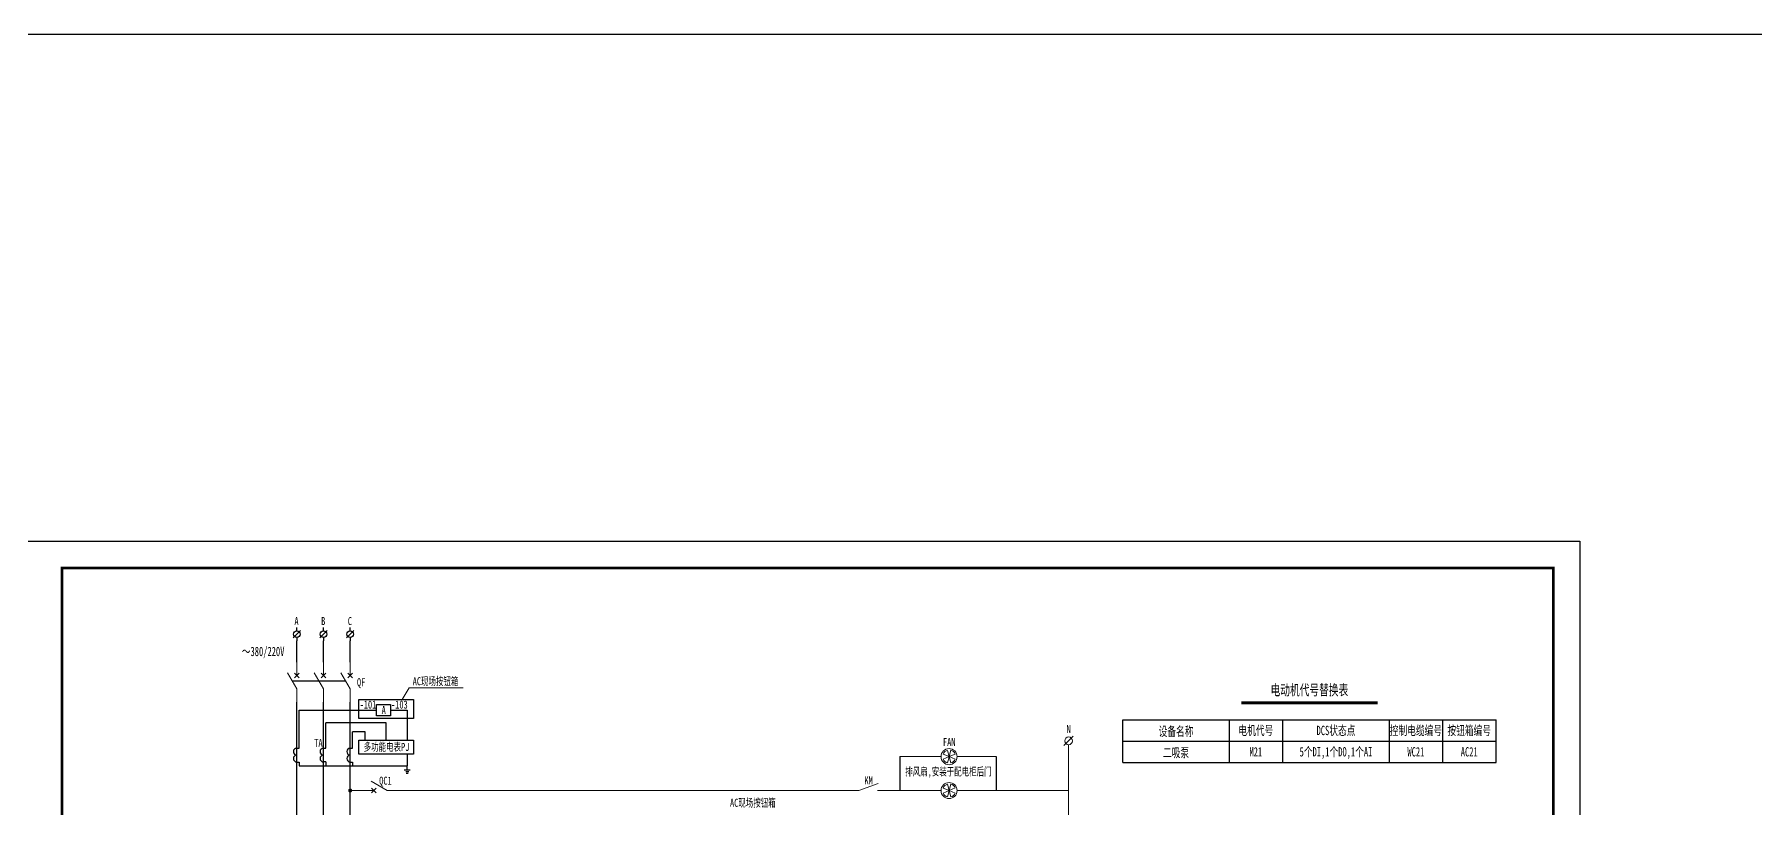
# Model space of a CAD drawing. Header units: millimetres. Extents: x -24326 to 675674, y 148048 to 606396.
# Drawn here: x 297438 to 361955, y 199024 to 228048 of the extents above; entities that cross this region are included whole.
import ezdxf
from ezdxf.enums import TextEntityAlignment as Align

# ---------------------------------------------------------------- set-up
doc = ezdxf.new("R2010")
doc.units = ezdxf.units.MM
doc.linetypes.add('常规', pattern=[20, 10, 0, 10])
for name, color, linetype, lineweight in [('1轮廓实线层', 3, 'Continuous', 5), ('_0', 7, 'Continuous', 25), ('CAXA0层', 7, 'Continuous', 25), ('MX', 3, 'Continuous', 0), ('SW', 8, 'Continuous', 20), ('TEXT', 4, 'Continuous', 0)]:
    doc.layers.add(name, color=color, linetype=linetype, lineweight=lineweight)
for name, color, linetype in [('BORDER', 7, 'Continuous'), ('动力平面导线层', 3, '常规'), ('动力平面设备层', 1, 'Continuous'), ('图框', 7, 'Continuous'), ('照明平面导线层', 3, 'Continuous'), ('照明平面设备层', 1, 'Continuous')]:
    doc.layers.add(name, color=color, linetype=linetype)
doc.styles.add('标准', font='NSimSun.ttf', dxfattribs={"width": 0.667})

# ---------------------------------------------------------------- blocks, each defined once
blk = doc.blocks.new('*U51')
at = {"layer": '1轮廓实线层'}
for p, q in [((0, 15), (0, 10)), ((0, 5), (-3.5, 11.06)), ((0, 10), (-0.88, 10.88)), ((0, 10), (-0.88, 9.12)), ((0, 10), (0.88, 10.88)), ((0, 10), (0.88, 9.12)), ((0, 5), (0, 0))]:
    blk.add_line(p, q, dxfattribs=at)
blk = doc.blocks.new('SYMB2_M_13')
for p, q in [((0, -1.25), (0, 0)), ((0, -2.5), (-1.33, -3.83)), ((0, -2.5), (1.33, -1.17)), ((0, -3.75), (0, -5))]:
    blk.add_line(p, q)
blk.add_circle((0, -2.5), 1.25)

msp = doc.modelspace()

# ---------------------------------------------------------------- linework, layer by layer
at = {"color": 2, "linetype": 'ByBlock', "lineweight": -3, "ltscale": 100}
msp.add_line((675673.6, 228047.8), (-24326.4, 228047.8), dxfattribs=at)
at = {"color": 7, "linetype": 'ByBlock', "lineweight": 20, "const_width": 75}
msp.add_lwpolyline([(309237, 199700.4, 1), (309312, 199700.4, 1)], format="xyb", close=True, dxfattribs=at)
at = {"layer": '_0', "color": 0, "linetype": 'ByBlock', "ltscale": 500}
msp.add_line((307099.5, 203811.3), (309099.5, 203811.3), dxfattribs=at)
at = {"layer": '_0', "color": 0, "linetype": 'ByBlock'}
for p, q in [((307274.5, 194522.7), (307274.5, 203008.2)), ((307361.2, 202716), (310255.4, 202716)), ((308274.5, 194522.7), (308274.5, 203008.2)), ((309274.5, 194522.7), (309274.5, 203008.2)), ((310787.1, 202716), (311414.8, 202716)), ((311414.8, 202716), (311414.8, 201584.9)), ((311414.8, 201064.7), (311414.8, 200621)), ((307361.2, 200621), (311414.8, 200621)), ((311302.3, 200471), (311527.3, 200471)), ((311360.3, 200411), (311470.7, 200411)), ((311377.9, 200350.1), (311452, 200350.1)), ((311414.8, 200471), (311414.8, 200621))]:
    msp.add_line(p, q, dxfattribs=at)
at = {"layer": '_0', "color": 0, "linetype": 'ByBlock', "lineweight": -3}
for p, q in [((307274.5, 200684.3), (307274.5, 201377.6)), ((308274.5, 200684.3), (308274.5, 201377.6)), ((309274.5, 200684.3), (309274.5, 201377.6)), ((307274.5, 201291), (307361.2, 201291)), ((307274.5, 200770), (307361.2, 200770)), ((308274.5, 201291), (308361.2, 201291)), ((308361.2, 200771), (308274.5, 200771)), ((309274.5, 201291), (309361.2, 201291)), ((309274.5, 200770), (309361.2, 200770))]:
    msp.add_line(p, q, dxfattribs=at)
for centre in [(307274.5, 201161), (307274.5, 200901), (308274.5, 201161), (308274.5, 200901), (309274.5, 201161), (309274.5, 200901)]:
    msp.add_arc(centre, 130, 89.999998, 269.999998, dxfattribs=at)
at = {"layer": 'BORDER', "linetype": 'ByBlock'}
msp.add_lwpolyline([(310255.4, 202931.4), (310787.1, 202931.4), (310787.1, 202500.5), (310255.4, 202500.5)], close=True, dxfattribs=at)
at = {"layer": 'CAXA0层', "color": 2, "linetype": 'ByBlock', "lineweight": 40}
msp.add_line((342681.7, 203014.8), (347779.9, 203014.8), dxfattribs=at)
at = {"layer": 'CAXA0层', "color": 2, "linetype": 'ByBlock', "lineweight": 0}
msp.add_line((342681.7, 202949.4), (347779.9, 202949.4), dxfattribs=at)
at = {"layer": 'MX', "color": 7, "linetype": 'ByBlock', "lineweight": 20}
msp.add_line((336029.9, 201390.6), (336376.4, 201737), dxfattribs=at)
msp.add_circle((336203.2, 201563.8), 144.4, dxfattribs=at)
at = {"layer": 'SW', "color": 7, "linetype": 'ByBlock', "lineweight": 25}
for p, q in [((338230.8, 200746.8), (338230.8, 202346.8)), ((342230.8, 200746.8), (342230.8, 202346.8)), ((344230.8, 200746.8), (344230.8, 202346.8)), ((348230.8, 200746.8), (348230.8, 202346.8)), ((350230.8, 200746.8), (350230.8, 202346.8)), ((352230.8, 200746.8), (352230.8, 202346.8))]:
    msp.add_line(p, q, dxfattribs=at)
at = {"layer": '动力平面导线层', "color": 0}
for p, q in [((307361.2, 201291), (307361.2, 202716)), ((310625.5, 202237.4), (308361.2, 202237.4)), ((308361.2, 201291), (308361.2, 202237.4)), ((310625.5, 201584.9), (310625.5, 202237.4)), ((338230.8, 202346.8), (352230.8, 202346.8)), ((309836.3, 201902.4), (309361.2, 201902.4)), ((309361.2, 201291), (309361.2, 201902.4)), ((309836.3, 201584.9), (309836.3, 201902.4)), ((338230.8, 201546.8), (352230.8, 201546.8)), ((307361.2, 200770), (307361.2, 200621)), ((308361.2, 200771), (308361.2, 200622)), ((309361.2, 200770), (309361.2, 200621)), ((338230.8, 200746.8), (352230.8, 200746.8))]:
    msp.add_line(p, q, dxfattribs=at)
at = {"layer": '动力平面导线层', "color": 6, "linetype": 'ByBlock'}
msp.add_lwpolyline([(309597.6, 203119.6), (311653.5, 203119.6), (311653.5, 202398.6), (309597.6, 202398.6)], close=True, dxfattribs=at)
at = {"layer": '动力平面导线层', "color": 0}
msp.add_lwpolyline([(309597.6, 201584.9), (311653.5, 201584.9), (311653.5, 201064.7), (309597.6, 201064.7)], close=True, dxfattribs=at)
at = {"layer": '动力平面设备层', "color": 0, "linetype": 'ByBlock', "lineweight": -3, "ltscale": 100}
for p, q in [((307274.5, 204508.2), (307274.5, 205312.3)), ((308274.5, 204508.2), (308274.5, 205312.3)), ((309274.5, 204508.2), (309274.5, 205312.3)), ((329881.7, 200970.9), (329881.7, 199700.4)), ((333490.6, 200970.8), (333490.6, 199700.3))]:
    msp.add_line(p, q, dxfattribs=at)
at = {"layer": '图框', "linetype": 'Continuous', "lineweight": 100, "const_width": 100}
msp.add_lwpolyline([(298473.6, 168047.8), (354373.6, 168047.8), (354373.6, 208047.8), (298473.6, 208047.8)], close=True, dxfattribs=at)
at = {"layer": '照明平面导线层', "color": 6, "linetype": 'ByBlock', "lineweight": 20}
for q in [(311222.5, 203119.6), (313506, 203547.3)]:
    msp.add_line((311487.4, 203547.3), q, dxfattribs=at)
at = {"layer": '照明平面导线层', "color": 0, "linetype": 'ByBlock', "lineweight": 20}
for p, q in [((336203.3, 187222), (336203.2, 201419.4)), ((329881.7, 200970.9), (331420.8, 200970.9)), ((332022.3, 200970.8), (333490.6, 200970.8)), ((309274.5, 199700.4), (309664.2, 199700.4)), ((311164.2, 199700.4), (328334.8, 199700.4)), ((328334.8, 199700.4), (329065.9, 199961.8)), ((329036.5, 199700.4), (331420.8, 199700.4)), ((332022.3, 199700.3), (336203.2, 199700.3))]:
    msp.add_line(p, q, dxfattribs=at)
at = {"layer": '照明平面导线层', "color": 3, "linetype": 'ByBlock', "lineweight": 20}
for p, q in [((331497.7, 200878.4), (331721, 200971.4)), ((331721.5, 200970.9), (331500.1, 201066)), ((331722.3, 200970), (331664.9, 200737.1)), ((331721, 200971.4), (331667.2, 201207.2)), ((331719.8, 200970.9), (331723.2, 200970.9)), ((331784.5, 201210.2), (331721, 200971.4)), ((331951.7, 201069), (331721.9, 200971.4)), ((331721.9, 200971.4), (331953.1, 200878.4)), ((331721.9, 200971.4), (331786, 200737.1)), ((331497.7, 199607.8), (331721, 199700.8)), ((331721.5, 199700.4), (331500.1, 199795.4)), ((331722.3, 199699.5), (331664.9, 199466.6)), ((331721, 199700.8), (331667.2, 199936.7)), ((331719.8, 199700.4), (331723.2, 199700.4)), ((331784.5, 199939.7), (331721, 199700.8)), ((331951.7, 199798.4), (331721.9, 199700.8)), ((331721.9, 199700.8), (331953.1, 199607.8)), ((331721.9, 199700.8), (331786, 199466.6))]:
    msp.add_line(p, q, dxfattribs=at)
for centre in [(331721.5, 200970.8), (331721.5, 199700.3)]:
    msp.add_circle(centre, 300.7, dxfattribs=at)
for centre, start, end in [((331693, 200939.8), 197.471387, 262.126883), ((331695.3, 201004.5), 97.873117, 162.528613), ((331756.4, 201007.5), 17.471387, 82.126883), ((331757.9, 200939.8), 277.873117, 342.528613), ((331693, 199669.3), 197.471387, 262.126883), ((331695.3, 199733.9), 97.873117, 162.528613), ((331756.4, 199737), 17.471387, 82.126883), ((331757.9, 199669.3), 277.873117, 342.528613)]:
    msp.add_arc(centre, 204.7, start, end, dxfattribs=at)
at = {"layer": '照明平面设备层', "color": 0, "lineweight": -3, "ltscale": 100}
msp.add_lwpolyline([(295973.6, 209047.8), (355373.6, 209047.8), (355373.6, 167047.8), (295973.6, 167047.8)], close=True, dxfattribs=at)

# ---------------------------------------------------------------- block references
at = {"layer": '_0', "color": 7, "linetype": 'ByBlock', "xscale": 100, "yscale": 100, "zscale": 100, "rotation": 180}
for p in [(307274.5, 205312.3), (308274.5, 205312.3), (309274.5, 205312.3)]:
    msp.add_blockref('SYMB2_M_13', p, dxfattribs=at)
at = {"layer": '_0', "color": 3, "linetype": 'ByBlock', "xscale": 100, "yscale": 100, "zscale": 100}
for p in [(307274.5, 203008.2), (308274.5, 203008.2), (309274.5, 203008.2)]:
    msp.add_blockref('*U51', p, dxfattribs=at)
at = {"layer": '_0', "color": 3, "linetype": 'ByBlock', "xscale": -100, "yscale": 100, "zscale": 100, "rotation": 90}
msp.add_blockref('*U51', (311164.2, 199700.4), dxfattribs=at)

# ---------------------------------------------------------------- texts
at = {"layer": 'SW', "color": 2, "linetype": 'ByBlock', "lineweight": 25, "style": '标准', "width": 0.667}
msp.add_text('电动机代号替换表', height=400, dxfattribs=at).set_placement((345230.6, 203269.9), align=Align.CENTER)
at = {"layer": 'SW', "color": 7, "linetype": 'ByBlock', "lineweight": 25, "style": '标准', "width": 0.667}
for s, p in [('设备名称', (340230.8, 201746.8)), ('电机代号', (343221.9, 201777.8)), ('DCS状态点', (346226.9, 201777.8)), ('控制电缆编号', (349221.9, 201777.8)), ('按钮箱编号', (351221.9, 201777.8)), ('二吸泵', (340230.8, 200946.8)), ('M21', (343221.9, 200977.8)), ('5个DI,1个DO,1个AI', (346226.9, 200977.8)), ('WC21', (349221.9, 200977.8)), ('AC21', (351221.9, 200977.8))]:
    msp.add_text(s, height=350, dxfattribs=at).set_placement(p, align=Align.CENTER)
at = {"layer": 'TEXT', "color": 7, "linetype": 'ByBlock', "ltscale": 100, "style": '标准', "width": 0.667}
for s, height, p in [('A', 300, (307262.2, 205904.6)), ('B', 300, (308262.2, 205904.6)), ('C', 300, (309262.2, 205904.6)), ('～380/220V', 350, (306009.6, 204741.1)), ('QF', 300, (309683.5, 203611.4)), ('N', 300, (336205.6, 201858.4)), ('TA', 300, (308083, 201338.5)), ('多功能电表PJ', 300, (310636.5, 201185.4)), ('FAN', 300, (331728.9, 201370.1)), ('QC1', 300, (310595.6, 199920.6)), ('KM', 300, (328708.5, 199929.6)), ('排风扇,安装于配电柜后门', 300, (331697.7, 200260))]:
    msp.add_text(s, height=height, dxfattribs=at).set_placement(p, align=Align.CENTER)
at = {"layer": 'TEXT', "color": 6, "linetype": 'ByBlock', "ltscale": 100, "style": '标准', "width": 0.667}
for p in [(312473.5, 203648.7), (324368.1, 199091.9)]:
    msp.add_text('AC现场按钮箱', height=300, dxfattribs=at).set_placement(p, align=Align.CENTER)
at = {"layer": 'TEXT', "color": 2, "linetype": 'ByBlock', "ltscale": 100, "style": '标准', "width": 0.667}
for s, p in [('-101', (309940.8, 202772.6)), ('-103', (311117.7, 202772.6))]:
    msp.add_text(s, height=300, dxfattribs=at).set_placement(p, align=Align.CENTER)
at = {"layer": 'TEXT', "color": 7, "linetype": 'ByBlock', "ltscale": 100, "style": '标准', "width": 0.667}
msp.add_text('A', height=300, dxfattribs=at).set_placement((310452.5, 202571.2))

doc.saveas('drawing.dxf')
